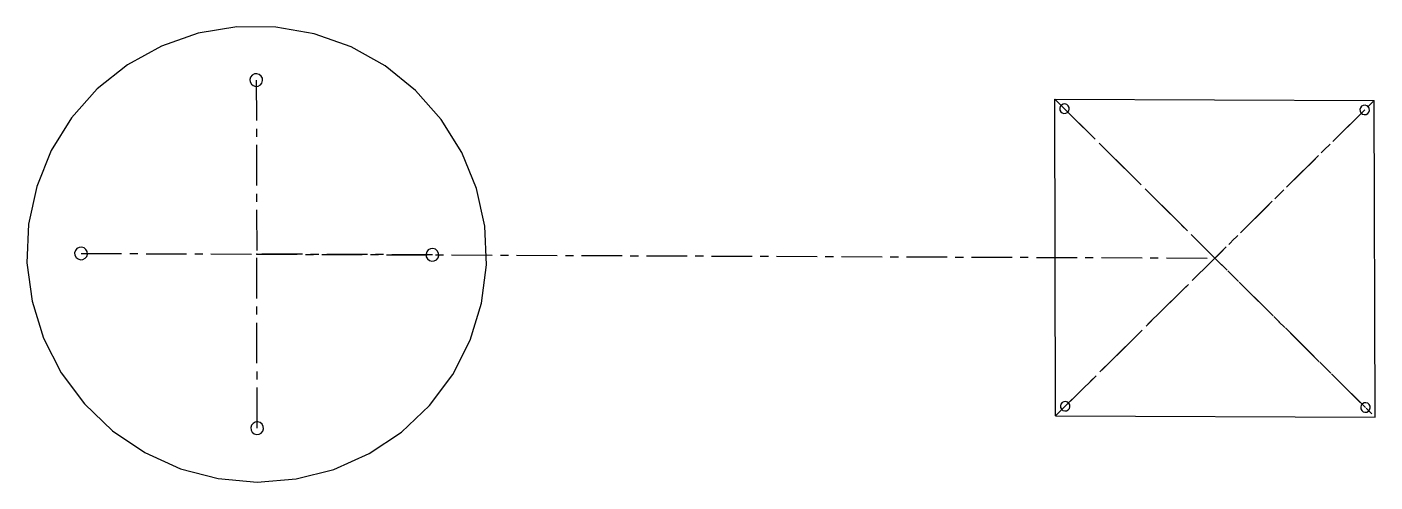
# Model space of a CAD drawing. Header units: millimetres. Extents: x -72 to 350, y -71 to 71.
import ezdxf

# ---------------------------------------------------------------- set-up
doc = ezdxf.new("R2010")
doc.units = ezdxf.units.MM
doc.header["$PDSIZE"] = -1
doc.linetypes.add('CENTERX2', pattern=[20.32, 12.7, -2.54, 2.54, -2.54])

msp = doc.modelspace()

# ---------------------------------------------------------------- linework, layer by layer
at = {"color": 7, "linetype": 'CENTERX2'}
for p, q in [((-0.14, 54.47), (0, 0)), ((249.59, 48.49), (349.72, -50.97)), ((249.84, -50.55), (349.47, 48.07)), ((252.59, 45.5), (299.65, -1.24)), ((346.48, 45.12), (299.65, -1.24)), ((-54.94, 0.23), (0, 0)), ((54.94, -0.23), (0, 0)), ((0.14, -54.47), (0, 0)), ((0, 0), (299.65, -1.24)), ((252.83, -47.6), (299.65, -1.24)), ((346.72, -47.98), (299.65, -1.24))]:
    msp.add_line(p, q, dxfattribs=at)
at = {"color": 7, "linetype": 'Continuous'}
for p, q in [((249.84, -50.55), (249.59, 48.49)), ((249.59, 48.49), (349.47, 48.07)), ((349.72, -50.97), (349.47, 48.07)), ((249.84, -50.55), (349.72, -50.97))]:
    msp.add_line(p, q, dxfattribs=at)
at = {"color": 7, "linetype": 'Continuous', "flags": 128}
for points in [[(68.72, 20.56), (64.15, 31.81), (57.73, 42.14), (49.66, 51.25), (40.15, 58.9), (29.49, 64.84), (17.98, 68.93), (5.95, 71.03), (-6.25, 71.08), (-18.26, 69.09), (-29.76, 65.12), (-40.39, 59.27), (-49.87, 51.71), (-57.91, 42.67), (-64.28, 32.4), (-68.81, 21.2), (-71.35, 9.39), (-71.85, -2.7), (-70.27, -14.7), (-66.68, -26.28), (-61.16, -37.11), (-53.89, -46.86), (-45.07, -55.27), (-34.95, -62.09), (-23.82, -67.13), (-12.01, -70.23), (0.15, -71.31), (12.3, -70.34), (24.1, -67.35), (35.2, -62.42), (45.29, -55.69), (54.08, -47.36), (61.32, -37.67), (66.79, -26.9), (70.33, -15.35), (71.86, -3.36), (71.32, 8.73), (68.72, 20.56)], [(1.77, 55.05), (1.4, 55.73), (0.8, 56.22), (0.05, 56.44), (-0.73, 56.37), (-1.41, 56.01), (-1.9, 55.41), (-2.13, 54.67), (-2.05, 53.9), (-1.68, 53.22), (-1.07, 52.73), (-0.32, 52.5), (0.45, 52.58), (1.14, 52.94), (1.63, 53.54), (1.85, 54.28), (1.77, 55.05)], [(254.02, 45.93), (253.74, 46.44), (253.29, 46.81), (252.73, 46.98), (252.15, 46.93), (251.63, 46.65), (251.27, 46.21), (251.1, 45.65), (251.16, 45.08), (251.44, 44.56), (251.89, 44.2), (252.45, 44.03), (253.03, 44.08), (253.55, 44.35), (253.92, 44.8), (254.08, 45.36), (254.02, 45.93)], [(346.92, 43.69), (347.44, 43.97), (347.81, 44.41), (347.97, 44.97), (347.91, 45.54), (347.64, 46.06), (347.18, 46.42), (346.62, 46.59), (346.04, 46.54), (345.53, 46.27), (345.16, 45.82), (344.99, 45.26), (345.05, 44.69), (345.33, 44.18), (345.78, 43.81), (346.34, 43.64), (346.92, 43.69)], [(-55.53, 2.12), (-56.21, 1.76), (-56.7, 1.16), (-56.93, 0.43), (-56.85, -0.34), (-56.47, -1.03), (-55.87, -1.52), (-55.12, -1.74), (-54.35, -1.67), (-53.66, -1.31), (-53.17, -0.71), (-52.95, 0.03), (-53.03, 0.8), (-53.4, 1.48), (-54, 1.97), (-54.75, 2.2), (-55.53, 2.12)], [(55.53, -2.12), (56.21, -1.76), (56.7, -1.16), (56.93, -0.43), (56.85, 0.34), (56.47, 1.03), (55.87, 1.52), (55.12, 1.74), (54.35, 1.67), (53.66, 1.31), (53.17, 0.71), (52.95, -0.03), (53.03, -0.8), (53.4, -1.48), (54, -1.97), (54.75, -2.2), (55.53, -2.12)], [(252.38, -46.17), (251.87, -46.45), (251.5, -46.89), (251.33, -47.45), (251.39, -48.02), (251.67, -48.54), (252.13, -48.9), (252.69, -49.07), (253.27, -49.02), (253.78, -48.75), (254.15, -48.3), (254.32, -47.74), (254.26, -47.17), (253.98, -46.66), (253.53, -46.29), (252.97, -46.12), (252.38, -46.17)], [(345.29, -48.41), (345.56, -48.92), (346.02, -49.29), (346.58, -49.46), (347.16, -49.41), (347.67, -49.13), (348.04, -48.69), (348.21, -48.13), (348.15, -47.56), (347.87, -47.04), (347.42, -46.68), (346.86, -46.51), (346.28, -46.56), (345.76, -46.83), (345.39, -47.28), (345.23, -47.84), (345.29, -48.41)], [(-1.77, -55.05), (-1.4, -55.73), (-0.8, -56.22), (-0.05, -56.44), (0.73, -56.37), (1.41, -56.01), (1.9, -55.41), (2.13, -54.67), (2.05, -53.9), (1.68, -53.22), (1.07, -52.73), (0.32, -52.5), (-0.45, -52.58), (-1.14, -52.94), (-1.63, -53.54), (-1.85, -54.28), (-1.77, -55.05)]]:
    msp.add_lwpolyline(points, dxfattribs=at)
at = {"color": 7, "linetype": 'Continuous'}
for p in [(0, 0), (299.65, -1.24)]:
    msp.add_point(p, dxfattribs=at)

doc.saveas('drawing.dxf')
